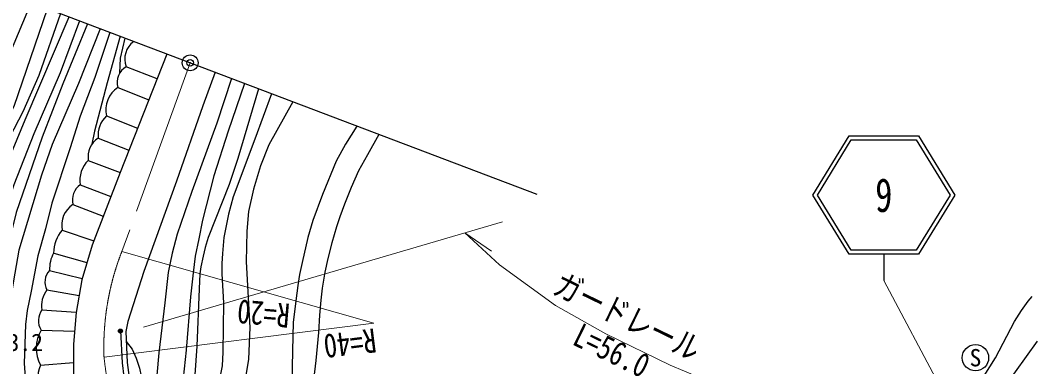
# Model space of a CAD drawing. Units: millimetres, scale not verified. Extents: x 40000 to 680000, y 20000 to 380000.
# Drawn here: x 255164 to 332206, y 294937 to 321289 of the extents above; entities that cross this region are included whole.
import ezdxf
from ezdxf.enums import TextEntityAlignment as Align

# ---------------------------------------------------------------- set-up
doc = ezdxf.new("R2010")
doc.units = ezdxf.units.MM
doc.header["$LTSCALE"] = 1000
doc.header["$PDMODE"] = 32
doc.header["$PDSIZE"] = 500
doc.linetypes.add('CHAIN', pattern=[18.5, 12, -1.5, 3.5, -1.5])
for name, color, linetype, lineweight in [('M-BGD', 7, 'Continuous', 25), ('M-BMK', 2, 'CHAIN', 13), ('M-BMK-OTRS', 5, 'Continuous', 25), ('M-BMK-SRVR', 3, 'Continuous', 25), ('M-STR-HTXT', 7, 'Continuous', 13), ('M-STR-STRC', 7, 'Continuous', 25)]:
    doc.layers.add(name, color=color, linetype=linetype, lineweight=lineweight)
doc.layers.add('M-OTRS', color=6, linetype='Continuous')
doc.styles.add('ＭＳ ゴシック', font='')
doc.styles.get('ＭＳ ゴシック').set_extended_font_data('MS Gothic')

msp = doc.modelspace()

# ---------------------------------------------------------------- hatches: boundary and pattern name
at = {"layer": 'M-BGD'}
msp.add_hatch(color=256, dxfattribs=at).paths.add_polyline_path([(262744, 297804, -0.41421), (262917, 297682, -0.41421), (262795, 297509, -1)])

# ---------------------------------------------------------------- linework, layer by layer
for p, q in [((265552, 316829), (263214, 317752)), ((262577, 316174), (264928, 315247)), ((261716, 314017), (264075, 313086)), ((261078, 312326), (263411, 311405)), ((260329, 310626), (262745, 309717)), ((259722, 308784), (262040, 307889)), ((259156, 307283), (261462, 306393)), ((258346, 305328), (260738, 304518)), ((257699, 303579), (260226, 302872)), ((257394, 302261), (259871, 301658)), ((257192, 300774), (259626, 300344)), ((256797, 299255), (259406, 299098)), ((256746, 297728), (259277, 297637)), ((256696, 295052), (259193, 295261))]:
    msp.add_line(p, q, dxfattribs=at)
for points in [[(270197, 265153), (268046, 266633), (261026, 271431), (256429, 275365), (254055, 278176), (252472, 280518), (251194, 283021), (250265, 285551), (249550, 288487), (249166, 291160), (248996, 293519), (249070, 298140), (249133, 300091), (249420, 302526), (249872, 304319), (250614, 306363), (253033, 311639), (254703, 314747), (257222, 322170)], [(256001, 322635), (252019, 313213)], [(253512, 308867), (255541, 313727), (258885, 321538)], [(258219, 321791), (256567, 317093), (255346, 314319), (253650, 311066)], [(259654, 321245), (258200, 317300), (256189, 312648), (254674, 308764), (253944, 306496), (253082, 303010), (252603, 300774), (252167, 298068), (251946, 294538), (251913, 291996), (252924, 288651), (253728, 286524), (254462, 284659), (255682, 282090), (256892, 279920), (258092, 278107), (259485, 276419), (261549, 274399), (263513, 272659), (265640, 271197), (268137, 269902), (269605, 269263), (269886, 269194)], [(260256, 321017), (258405, 316451), (256824, 312388), (254862, 306678), (254095, 303582), (253501, 300597), (253294, 298288), (253294, 294710), (253373, 292905), (253737, 290628), (254286, 288515), (254890, 286747), (255333, 285429), (256083, 283656), (256873, 281895), (257712, 280380), (258945, 278535), (259953, 277045), (260832, 275999), (261997, 274861), (264590, 272940), (266371, 271949), (267093, 271647), (267438, 271552)], [(261242, 320642), (259579, 316474), (257595, 311834), (256779, 309508), (255041, 303802), (254637, 301464), (254310, 299480), (254310, 298226), (254299, 295191), (254518, 293085), (254773, 291352), (255121, 289490), (255690, 287317), (256094, 285864), (257241, 283054), (258765, 280337), (260931, 277428), (262355, 276095), (263843, 274642), (265541, 273667)], [(261967, 320366), (260829, 316939), (259715, 313996), (258955, 311579), (257565, 307380), (257082, 305423), (256486, 303364), (255984, 300677), (255676, 299211), (255555, 298151), (255453, 295184), (255603, 293067), (255919, 290671), (256281, 288580), (257461, 285088), (258756, 282457), (259591, 280904), (261043, 279177), (261934, 278303), (262516, 277824)], [(262739, 320073), (261768, 316536), (260796, 312852), (260606, 311870)], [(263101, 319935), (262756, 318415), (262710, 317269)], [(266298, 318719), (262745, 309717), (260614, 304195), (259839, 301549), (259400, 299065), (259193, 296665), (259193, 294168), (259582, 291907), (260164, 289645), (261029, 287154), (263112, 282688), (264280, 280749), (265628, 278582), (267954, 275313), (269931, 272989), (271986, 270826), (274538, 268568), (277067, 266613), (280114, 264643), (285174, 261867), (288003, 260719), (291304, 259603), (294567, 258654)], [(269954, 317329), (269032, 314781), (267018, 309046), (264545, 302192), (263323, 298375), (263171, 297626), (263290, 295270), (263555, 293171)], [(271211, 316851), (270097, 313473), (268200, 308253), (267085, 305029), (266700, 303586), (266398, 302103), (266148, 299785), (265695, 295993), (265530, 294304), (265571, 292655), (265750, 291109), (266121, 289323), (266781, 286851), (267454, 284886), (268074, 283215), (268940, 281292), (269600, 280262), (270783, 278566), (272817, 276052), (275225, 273793), (276545, 272787), (277382, 272234)], [(272194, 316478), (270940, 312852), (269858, 309465), (269005, 306093), (268719, 304676), (268445, 303336), (268293, 302074), (268100, 300246), (267774, 296199), (267296, 291929), (267144, 290198), (267194, 288960), (267367, 287518), (267591, 286436), (268028, 284872), (268607, 283623), (269430, 281857), (270793, 279616), (272002, 277991), (273323, 276473), (274655, 275113), (276089, 273970), (277186, 273237), (277896, 272828)], [(273245, 316078), (271695, 310787), (271022, 308807), (269440, 304778), (269204, 304001), (269064, 303338), (268880, 302548), (268802, 302007), (268741, 300854), (268579, 296495), (268086, 289617), (268072, 288339), (268148, 287102), (268258, 286565), (268564, 285552), (269247, 283566), (270014, 281997), (270949, 280553), (272297, 278551), (274233, 276395), (275050, 275632), (276827, 274257), (277785, 273674), (278367, 273373)], [(274231, 315703), (272973, 312237), (271325, 307856), (270986, 306537), (270621, 304767), (270517, 303558), (270480, 302795), (270480, 302005), (270599, 299802), (270554, 296037), (270494, 295003), (270138, 293216)], [(275863, 315083), (274051, 311818), (273416, 310221), (272884, 308452), (272493, 306737), (272360, 305254), (272318, 302924), (272605, 297909), (272488, 295508), (272145, 293335)], [(280715, 313238), (279850, 311866), (279155, 310566), (278118, 308040), (277384, 306063), (276994, 304760), (276567, 302866), (276380, 301960), (276250, 301128), (276098, 299958), (275883, 298305), (275863, 297264), (275627, 286816)], [(282397, 312598), (281544, 311044), (280841, 309826), (280281, 308564), (279787, 307309), (279420, 306327), (279172, 305570), (278832, 304373), (278529, 303173), (278297, 302132), (278081, 300906), (277979, 299999), (277892, 298855), (277817, 297537), (277600, 295399), (277062, 290710)], [(320304, 283028), (320245, 283442), (320266, 283837), (320355, 284189), (320514, 284445), (320789, 284840), (321496, 285749), (322175, 286553), (324761, 289289), (326599, 291434), (329223, 295611), (330670, 298367), (331193, 299220), (331713, 299915), (332004, 300268)], [(262769, 297656), (262892, 295235), (263159, 293112), (263511, 291084), (264335, 288232), (265378, 285609), (266296, 283661), (267683, 281385), (269412, 278938), (271363, 276444), (273317, 274315), (275178, 272508), (277299, 270674), (279786, 268886), (282602, 267054), (286220, 265140), (289257, 263820), (292091, 262933), (294721, 262281), (296789, 261865), (298936, 261568), (299334, 261568)], [(263210, 296855), (263663, 296268), (263956, 295585), (264212, 294837), (264342, 294222), (264682, 291981), (264887, 290940), (265187, 289722), (266005, 287268), (267045, 284143), (267833, 281908)], [(321860, 280065), (321918, 280631), (321897, 281113), (321850, 281527), (321808, 282156), (321803, 282525), (321829, 282803), (321929, 283102), (322023, 283365), (322202, 283748), (322516, 284267), (323251, 285349), (323933, 286182), (325182, 287573), (326348, 288897), (327853, 290606), (329076, 292212), (332422, 296882)]]:
    msp.add_lwpolyline(points, dxfattribs=at)
msp.add_circle((262769, 297656), 150, dxfattribs=at)
for centre, radius, start, end in [((264744, 318347), 1642, 125.92561, 201.25585), ((263861, 316573), 1344, 118.73799, 197.26125), ((263682, 314483), 2020, 123.15499, 193.34422), ((263060, 312544), 1994, 132.36356, 186.27736), ((261993, 310908), 1687, 122.82268, 189.63253), ((261690, 309156), 2003, 132.79579, 190.7192), ((260545, 307616), 1429, 125.17561, 193.4665), ((260210, 305701), 1901, 123.6838, 191.3179), ((260368, 303585), 2670, 139.2427, 180.13742), ((259799, 302400), 2409, 150.69213, 183.30504), ((258294, 301381), 1259, 135.66837, 208.82904), ((258730, 299563), 1958, 141.79648, 189.07389), ((257904, 298454), 1366, 144.10211, 212.10361), ((259105, 296345), 2734, 149.63045, 208.21557), ((258535, 294203), 2026, 155.21751, 219.37511)]:
    msp.add_arc(centre, radius, start, end, dxfattribs=at)
at = {"layer": 'M-BMK'}
msp.add_line((268062, 318049), (262875, 303699), dxfattribs=at)
for centre, radius, start, end in [((281508, 296432), 20000, 158.69316, 182.21474), ((301264, 300210), 40000, 186.533, 263.31635)]:
    msp.add_arc(centre, radius, start, end, dxfattribs=at)
at = {"layer": 'M-BMK-OTRS'}
msp.add_line((294422, 308027), (237168, 329795), dxfattribs=at)
at = {"layer": 'M-BMK-SRVR'}
msp.add_circle((268062, 318049), 600, dxfattribs=at)
at = {"layer": 'M-OTRS'}
msp.add_point((268062, 318049), dxfattribs=at)
at = {"layer": 'M-STR-HTXT'}
for p, q in [((291777, 305963), (264509, 297943)), ((288921, 305123), (290938, 303723)), ((262875, 303699), (282021, 298256)), ((331913, 280459), (320746, 301495)), ((261523, 295659), (282021, 298256))]:
    msp.add_line(p, q, dxfattribs=at)
msp.add_lwpolyline([(288921, 305123), (291562, 302681), (295806, 299605), (299625, 297432), (304523, 295046), (307781, 293696), (310602, 292698)], dxfattribs=at)
at = {"layer": 'M-STR-STRC'}
msp.add_line((320746, 303495), (320746, 301495), dxfattribs=at)
for points in [[(323382, 303495), (318110, 303495), (315346, 307995), (318110, 312495), (323382, 312495), (326146, 307995)], [(325794, 307995), (323214, 303795), (318277, 303795), (315698, 307995), (318277, 312195), (323214, 312195)]]:
    msp.add_lwpolyline(points, close=True, dxfattribs=at)
msp.add_circle((327705, 295624), 1000, dxfattribs=at)

# ---------------------------------------------------------------- texts
at = {"layer": 'M-BGD', "style": 'ＭＳ ゴシック'}
msp.add_text('243.2', height=1320, dxfattribs=at).set_placement((252397, 296790), align=Align.MIDDLE_LEFT)
at = {"layer": 'M-STR-HTXT', "style": 'ＭＳ ゴシック', "width": 0.8}
msp.add_text('ガードレール', height=1833, rotation=334.029, dxfattribs=at).set_placement((300643, 297442), align=Align.BOTTOM_CENTER)
msp.add_text('R=20', height=1833, rotation=175.321, dxfattribs=at).set_placement((275630, 298808), align=Align.MIDDLE_LEFT)
msp.add_text('L=56.0', height=1833, rotation=334.029, dxfattribs=at).set_placement((300486, 297012), align=Align.TOP_CENTER)
msp.add_text('R=40', height=1833, rotation=187.221, dxfattribs=at).set_placement((282001, 298412), align=Align.BOTTOM_LEFT)
at = {"layer": 'M-STR-STRC', "style": 'ＭＳ ゴシック', "width": 0.75}
msp.add_text('9', height=2566, dxfattribs=at).set_placement((320746, 307995), align=Align.MIDDLE_CENTER)
at = {"layer": 'M-STR-STRC', "style": 'ＭＳ ゴシック'}
msp.add_text('S', height=1320, dxfattribs=at).set_placement((327705, 295624), align=Align.MIDDLE_CENTER)

doc.saveas('drawing.dxf')
